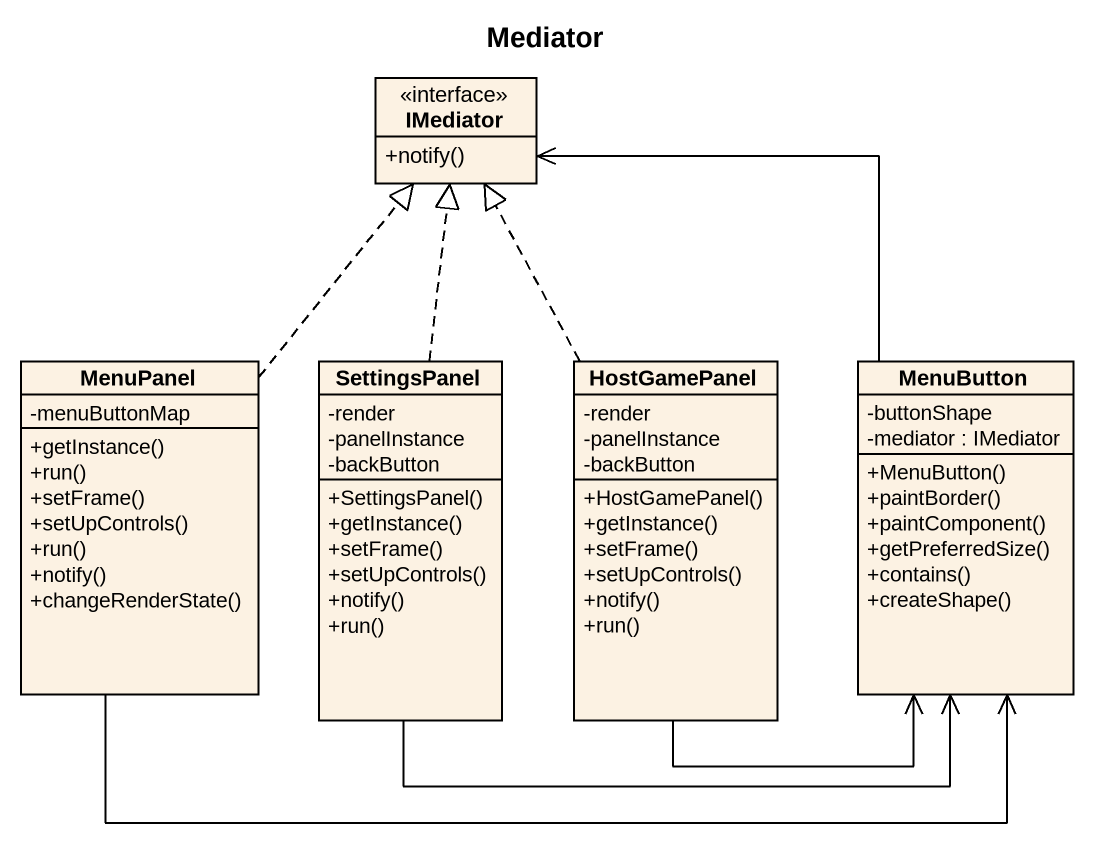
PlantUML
@startuml
title Mediator
hide circle
hide empty members
skinparam classAttributeIconSize 0
interface IMediator {
  +notify()
}
class MenuPanel {
  -menuButtonMap
  +getInstance()
  +run()
  +setFrame()
  +setUpControls()
  +run()
  +notify()
  +changeRenderState()
}
class SettingsPanel {
  -render
  -panelInstance
  -backButton
  +SettingsPanel()
  +getInstance()
  +setFrame()
  +setUpControls()
  +notify()
  +run()
}
class HostGamePanel {
  -render
  -panelInstance
  -backButton
  +HostGamePanel()
  +getInstance()
  +setFrame()
  +setUpControls()
  +notify()
  +run()
}
class MenuButton {
  -buttonShape
  -mediator : IMediator
  +MenuButton()
  +paintBorder()
  +paintComponent()
  +getPreferredSize()
  +contains()
  +createShape()
}
MenuPanel .up.|> IMediator
MenuPanel -right-> MenuButton
SettingsPanel .up.|> IMediator
SettingsPanel -right-> MenuButton
HostGamePanel .up.|> IMediator
HostGamePanel -right-> MenuButton
MenuButton -up-> IMediator
@enduml
